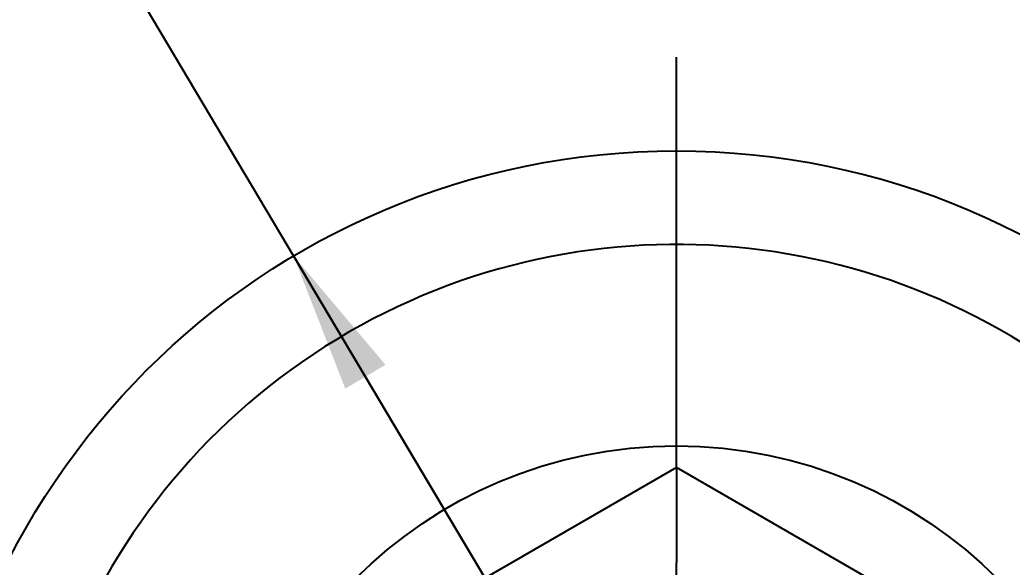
# Model space of a CAD drawing. Extents: x 0 to 210, y 0 to 297.
# Drawn here: x 41.65 to 62.84, y 177.16 to 188.85 of the extents above; entities that cross this region are included whole.
import ezdxf
from ezdxf.enums import TextEntityAlignment as Align

# ---------------------------------------------------------------- set-up
doc = ezdxf.new("R2010")
doc.units = 0
doc.header["$LTSCALE"] = 19.36
doc.linetypes.add('CENTER', pattern=[0.6, 0.375, -0.075, 0.075, -0.075])
doc.layers.get('0').update_dxf_attribs({"linetype": 'CONTINUOUS'})
doc.layers.add('DEFAULT_1', color=7, linetype='CENTER')
doc.styles.add('TEXTSTYLE_0', font='txt', dxfattribs={"width": 0.8})
doc.dimstyles.new('DIMSTYLE_2', dxfattribs={"dimtxt": 3.6, "dimasz": 0.18, "dimexe": 0.18, "dimexo": 0.0625, "dimgap": 0.09, "dimtad": 0, "dimtih": 1, "dimtoh": 1, "dimlfac": 0.5, "dimzin": 0, "dimtxsty": 'STANDARD', "dimcen": 0.09, "dimazin": 3, "dimtp": 0.2, "dimtm": 0.2, "dimtfac": 0, "dimtdec": 4, "dimtofl": 0, "dimtmove": 0, "dimatfit": 3, "dimtolj": 1, "dimtzin": 0})

# ---------------------------------------------------------------- blocks, each defined once
blk = doc.blocks.new('*D2')
at = {"color": 2, "linetype": 'CONTINUOUS'}
for p, q in [((43.139, 191.137), (25.609, 191.137)), ((25.609, 191.137), (40.59, 191.137)), ((55.673, 170.05), (43.139, 191.137)), ((47.498, 183.804), (55.673, 170.05)), ((63.848, 156.296), (55.673, 170.05))]:
    blk.add_line(p, q, dxfattribs=at)
for points in [[(49.46, 181.48), (47.498, 183.804), (48.601, 180.97)], [(61.885, 158.62), (63.848, 156.296), (62.745, 159.131)]]:
    blk.add_solid(points, dxfattribs=at)
at = {"color": 2, "linetype": 'CONTINUOUS', "style": 'TEXTSTYLE_0', "oblique": 12}
for s, p, p2 in [('M', (27.049, 192.057), (29.389, 192.057)), ('16', (29.389, 192.057), (34.069, 192.057)), ('x1', (34.069, 192.057), (38.749, 192.057))]:
    blk.add_text(s, height=3.6, dxfattribs=at).set_placement(p, p2, align=Align.FIT)

msp = doc.modelspace()

# ---------------------------------------------------------------- linework, layer by layer
at = {"color": 7, "linetype": 'CONTINUOUS'}
for p, q in [((55.673, 179.288), (47.673, 174.669)), ((55.673, 179.288), (55.673, 177.253)), ((63.673, 174.669), (55.673, 179.288))]:
    msp.add_line(p, q, dxfattribs=at)
for radius in [16, 9.7]:
    msp.add_circle((55.673, 170.05), radius, dxfattribs=at)
at = {"color": 2, "linetype": 'CONTINUOUS'}
msp.add_arc((55.673, 170.05), 14, 255, 195, dxfattribs=at)
at = {"layer": 'DEFAULT_1', "color": 2, "linetype": 'CENTER'}
for p, q in [((55.673, 186.05), (55.673, 188.05)), ((55.673, 179.288), (55.673, 186.05)), ((55.673, 170.05), (55.673, 177.253))]:
    msp.add_line(p, q, dxfattribs=at)

# ---------------------------------------------------------------- dimensions: what is measured, and where the dimension line sits
at = {"color": 2, "linetype": 'CONTINUOUS'}
dim = msp.add_diameter_dim_2p(p1=(47.498, 183.804), p2=(63.848, 156.296), dimstyle='DIMSTYLE_2', dxfattribs=at)
dim.commit()
dim.dimension.update_dxf_attribs({"geometry": '*D2', "text_midpoint": (32.899, 193.857)})

doc.saveas('drawing.dxf')
